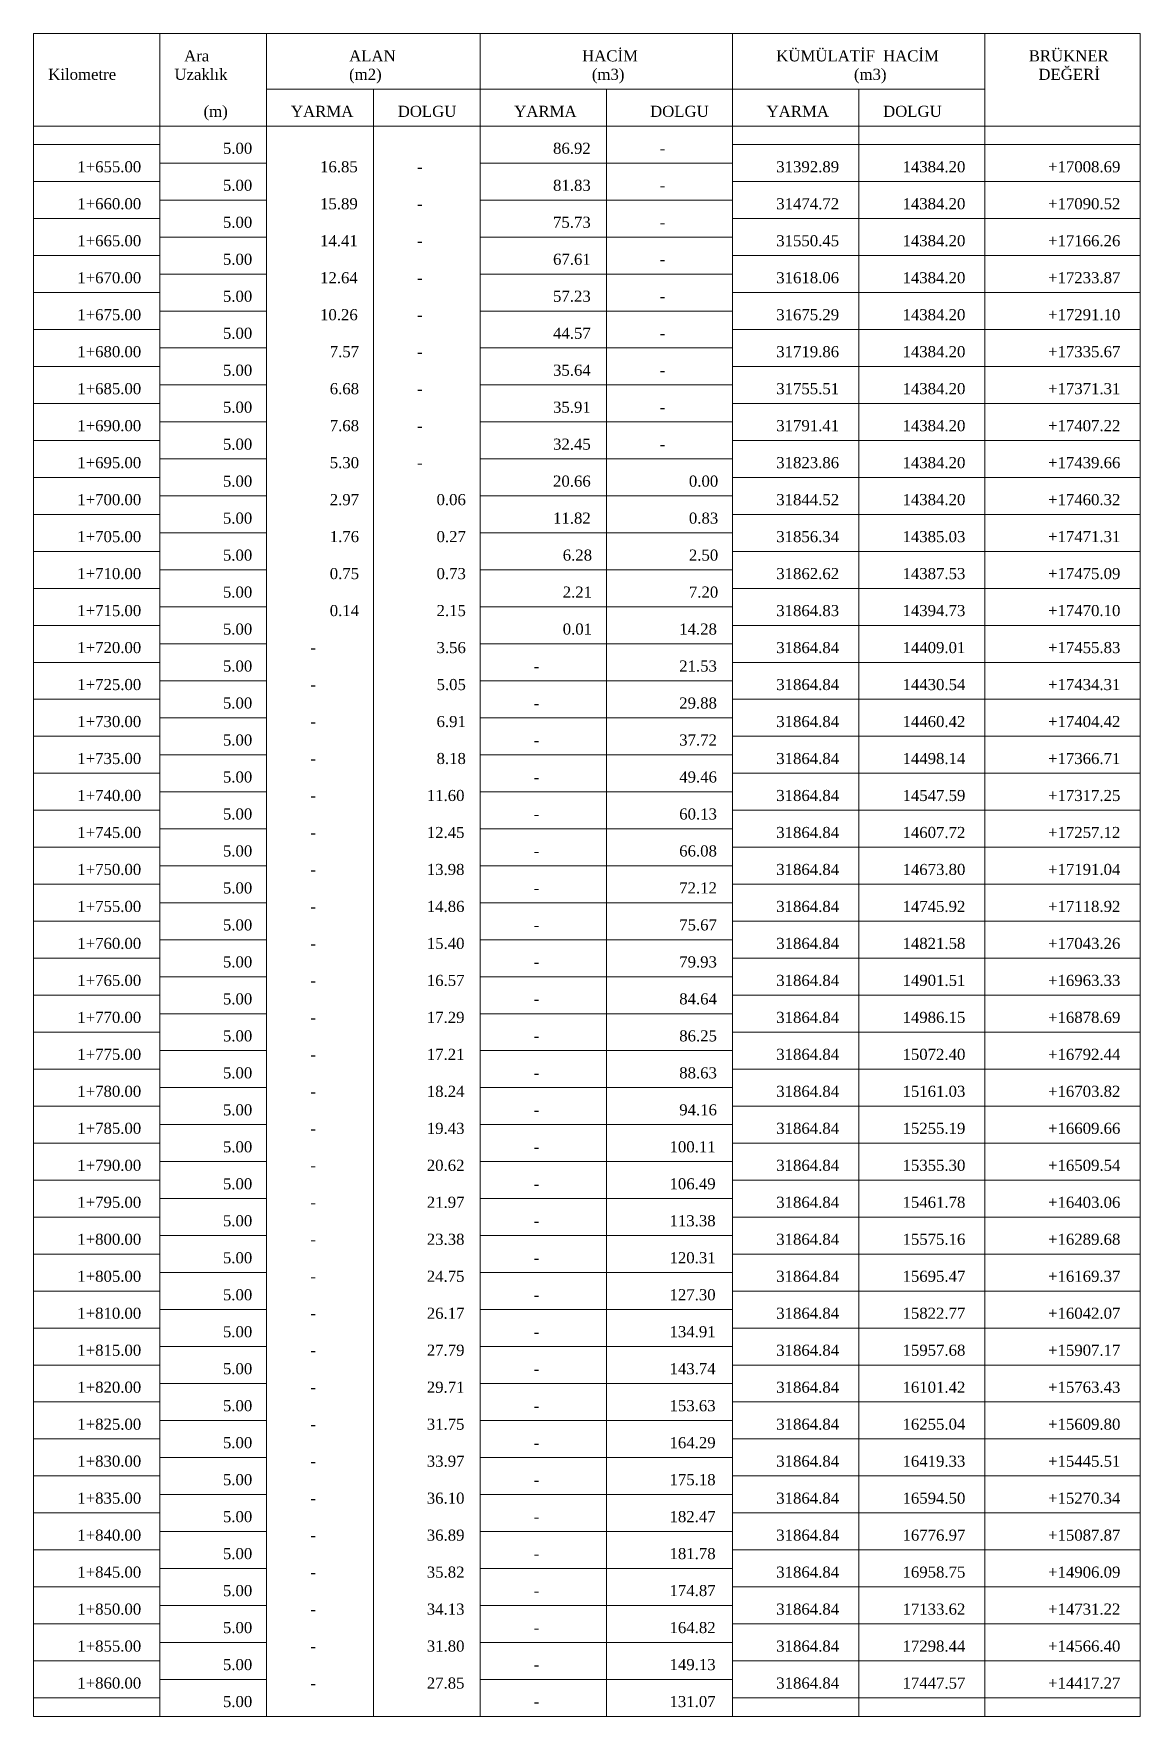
# Model space of a CAD drawing. Header units: metres. Extents: x 478603 to 489313, y 4282657 to 4289463.
# Drawn here: x 487053.9 to 487203.5, y 4283911.4 to 4284138.9 of the extents above; entities that cross this region are included whole.
import ezdxf

# ---------------------------------------------------------------- set-up
doc = ezdxf.new("R2010")
doc.units = ezdxf.units.M
for name, color, linetype, lineweight in [('TB_C', 96, 'Continuous', 0), ('TB_M', 18, 'Continuous', 0), ('TB_R', 1, 'Continuous', 0)]:
    doc.layers.add(name, color=color, linetype=linetype, lineweight=lineweight)
doc.styles.get("Standard").update_dxf_attribs({"font": 'times.ttf'})

msp = doc.modelspace()

# ---------------------------------------------------------------- linework, layer by layer
at = {"layer": 'TB_C'}
for p, q in [((487053.91, 4284138.87), (487203.53, 4284138.87)), ((487053.91, 4284138.87), (487053.91, 4283911.37)), ((487070.97, 4284138.87), (487070.97, 4283911.37)), ((487085.41, 4284138.87), (487085.41, 4283911.37)), ((487114.28, 4284138.87), (487114.28, 4283911.37)), ((487148.41, 4284138.87), (487148.41, 4283911.37)), ((487182.53, 4284138.87), (487182.53, 4283911.37)), ((487203.53, 4284138.87), (487203.53, 4283911.37)), ((487085.41, 4284131.37), (487182.53, 4284131.37)), ((487099.85, 4284131.37), (487099.85, 4283911.37)), ((487131.35, 4284131.37), (487131.35, 4283911.37)), ((487165.47, 4284131.37), (487165.47, 4283911.37)), ((487053.91, 4284126.37), (487203.53, 4284126.37)), ((487053.91, 4284123.87), (487070.97, 4284123.87)), ((487148.41, 4284123.87), (487203.53, 4284123.87)), ((487070.97, 4284121.37), (487085.41, 4284121.37)), ((487114.28, 4284121.37), (487148.41, 4284121.37)), ((487053.91, 4284118.87), (487070.97, 4284118.87)), ((487148.41, 4284118.87), (487203.53, 4284118.87)), ((487070.97, 4284116.37), (487085.41, 4284116.37)), ((487114.28, 4284116.37), (487148.41, 4284116.37)), ((487053.91, 4284113.87), (487070.97, 4284113.87)), ((487148.41, 4284113.87), (487203.53, 4284113.87)), ((487070.97, 4284111.37), (487085.41, 4284111.37)), ((487114.28, 4284111.37), (487148.41, 4284111.37)), ((487053.91, 4284108.87), (487070.97, 4284108.87)), ((487148.41, 4284108.87), (487203.53, 4284108.87)), ((487070.97, 4284106.37), (487085.41, 4284106.37)), ((487114.28, 4284106.37), (487148.41, 4284106.37)), ((487053.91, 4284103.87), (487070.97, 4284103.87)), ((487148.41, 4284103.87), (487203.53, 4284103.87)), ((487070.97, 4284101.37), (487085.41, 4284101.37)), ((487114.28, 4284101.37), (487148.41, 4284101.37)), ((487053.91, 4284098.87), (487070.97, 4284098.87)), ((487148.41, 4284098.87), (487203.53, 4284098.87)), ((487070.97, 4284096.37), (487085.41, 4284096.37)), ((487114.28, 4284096.37), (487148.41, 4284096.37)), ((487053.91, 4284093.87), (487070.97, 4284093.87)), ((487148.41, 4284093.87), (487203.53, 4284093.87)), ((487070.97, 4284091.37), (487085.41, 4284091.37)), ((487114.28, 4284091.37), (487148.41, 4284091.37)), ((487053.91, 4284088.87), (487070.97, 4284088.87)), ((487148.41, 4284088.87), (487203.53, 4284088.87)), ((487070.97, 4284086.37), (487085.41, 4284086.37)), ((487114.28, 4284086.37), (487148.41, 4284086.37)), ((487053.91, 4284083.87), (487070.97, 4284083.87)), ((487148.41, 4284083.87), (487203.53, 4284083.87)), ((487070.97, 4284081.37), (487085.41, 4284081.37)), ((487114.28, 4284081.37), (487148.41, 4284081.37)), ((487053.91, 4284078.87), (487070.97, 4284078.87)), ((487148.41, 4284078.87), (487203.53, 4284078.87)), ((487070.97, 4284076.37), (487085.41, 4284076.37)), ((487114.28, 4284076.37), (487148.41, 4284076.37)), ((487053.91, 4284073.87), (487070.97, 4284073.87)), ((487148.41, 4284073.87), (487203.53, 4284073.87)), ((487070.97, 4284071.37), (487085.41, 4284071.37)), ((487114.28, 4284071.37), (487148.41, 4284071.37)), ((487053.91, 4284068.87), (487070.97, 4284068.87)), ((487148.41, 4284068.87), (487203.53, 4284068.87)), ((487070.97, 4284066.37), (487085.41, 4284066.37)), ((487114.28, 4284066.37), (487148.41, 4284066.37)), ((487053.91, 4284063.87), (487070.97, 4284063.87)), ((487148.41, 4284063.87), (487203.53, 4284063.87)), ((487070.97, 4284061.37), (487085.41, 4284061.37)), ((487114.28, 4284061.37), (487148.41, 4284061.37)), ((487053.91, 4284058.87), (487070.97, 4284058.87)), ((487148.41, 4284058.87), (487203.53, 4284058.87)), ((487070.97, 4284056.37), (487085.41, 4284056.37)), ((487114.28, 4284056.37), (487148.41, 4284056.37)), ((487053.91, 4284053.87), (487070.97, 4284053.87)), ((487148.41, 4284053.87), (487203.53, 4284053.87)), ((487070.97, 4284051.37), (487085.41, 4284051.37)), ((487114.28, 4284051.37), (487148.41, 4284051.37)), ((487053.91, 4284048.87), (487070.97, 4284048.87)), ((487148.41, 4284048.87), (487203.53, 4284048.87)), ((487070.97, 4284046.37), (487085.41, 4284046.37)), ((487114.28, 4284046.37), (487148.41, 4284046.37)), ((487053.91, 4284043.87), (487070.97, 4284043.87)), ((487148.41, 4284043.87), (487203.53, 4284043.87)), ((487070.97, 4284041.37), (487085.41, 4284041.37)), ((487114.28, 4284041.37), (487148.41, 4284041.37)), ((487053.91, 4284038.87), (487070.97, 4284038.87)), ((487148.41, 4284038.87), (487203.53, 4284038.87)), ((487070.97, 4284036.37), (487085.41, 4284036.37)), ((487114.28, 4284036.37), (487148.41, 4284036.37)), ((487053.91, 4284033.87), (487070.97, 4284033.87)), ((487148.41, 4284033.87), (487203.53, 4284033.87)), ((487070.97, 4284031.37), (487085.41, 4284031.37)), ((487114.28, 4284031.37), (487148.41, 4284031.37)), ((487053.91, 4284028.87), (487070.97, 4284028.87)), ((487148.41, 4284028.87), (487203.53, 4284028.87)), ((487070.97, 4284026.37), (487085.41, 4284026.37)), ((487114.28, 4284026.37), (487148.41, 4284026.37)), ((487053.91, 4284023.87), (487070.97, 4284023.87)), ((487148.41, 4284023.87), (487203.53, 4284023.87)), ((487070.97, 4284021.37), (487085.41, 4284021.37)), ((487114.28, 4284021.37), (487148.41, 4284021.37)), ((487053.91, 4284018.87), (487070.97, 4284018.87)), ((487148.41, 4284018.87), (487203.53, 4284018.87)), ((487070.97, 4284016.37), (487085.41, 4284016.37)), ((487114.28, 4284016.37), (487148.41, 4284016.37)), ((487053.91, 4284013.87), (487070.97, 4284013.87)), ((487148.41, 4284013.87), (487203.53, 4284013.87)), ((487070.97, 4284011.37), (487085.41, 4284011.37)), ((487114.28, 4284011.37), (487148.41, 4284011.37)), ((487053.91, 4284008.87), (487070.97, 4284008.87)), ((487148.41, 4284008.87), (487203.53, 4284008.87)), ((487070.97, 4284006.37), (487085.41, 4284006.37)), ((487114.28, 4284006.37), (487148.41, 4284006.37)), ((487053.91, 4284003.87), (487070.97, 4284003.87)), ((487148.41, 4284003.87), (487203.53, 4284003.87)), ((487070.97, 4284001.37), (487085.41, 4284001.37)), ((487114.28, 4284001.37), (487148.41, 4284001.37)), ((487053.91, 4283998.87), (487070.97, 4283998.87)), ((487148.41, 4283998.87), (487203.53, 4283998.87)), ((487070.97, 4283996.37), (487085.41, 4283996.37)), ((487114.28, 4283996.37), (487148.41, 4283996.37)), ((487053.91, 4283993.87), (487070.97, 4283993.87)), ((487148.41, 4283993.87), (487203.53, 4283993.87)), ((487070.97, 4283991.37), (487085.41, 4283991.37)), ((487114.28, 4283991.37), (487148.41, 4283991.37)), ((487053.91, 4283988.87), (487070.97, 4283988.87)), ((487148.41, 4283988.87), (487203.53, 4283988.87)), ((487070.97, 4283986.37), (487085.41, 4283986.37)), ((487114.28, 4283986.37), (487148.41, 4283986.37)), ((487053.91, 4283983.87), (487070.97, 4283983.87)), ((487148.41, 4283983.87), (487203.53, 4283983.87)), ((487070.97, 4283981.37), (487085.41, 4283981.37)), ((487114.28, 4283981.37), (487148.41, 4283981.37)), ((487053.91, 4283978.87), (487070.97, 4283978.87)), ((487148.41, 4283978.87), (487203.53, 4283978.87)), ((487070.97, 4283976.37), (487085.41, 4283976.37)), ((487114.28, 4283976.37), (487148.41, 4283976.37)), ((487053.91, 4283973.87), (487070.97, 4283973.87)), ((487148.41, 4283973.87), (487203.53, 4283973.87)), ((487070.97, 4283971.37), (487085.41, 4283971.37)), ((487114.28, 4283971.37), (487148.41, 4283971.37)), ((487053.91, 4283968.87), (487070.97, 4283968.87)), ((487148.41, 4283968.87), (487203.53, 4283968.87)), ((487070.97, 4283966.37), (487085.41, 4283966.37)), ((487114.28, 4283966.37), (487148.41, 4283966.37)), ((487053.91, 4283963.87), (487070.97, 4283963.87)), ((487148.41, 4283963.87), (487203.53, 4283963.87)), ((487070.97, 4283961.37), (487085.41, 4283961.37)), ((487114.28, 4283961.37), (487148.41, 4283961.37)), ((487053.91, 4283958.87), (487070.97, 4283958.87)), ((487148.41, 4283958.87), (487203.53, 4283958.87)), ((487070.97, 4283956.37), (487085.41, 4283956.37)), ((487114.28, 4283956.37), (487148.41, 4283956.37)), ((487053.91, 4283953.87), (487070.97, 4283953.87)), ((487148.41, 4283953.87), (487203.53, 4283953.87)), ((487070.97, 4283951.37), (487085.41, 4283951.37)), ((487114.28, 4283951.37), (487148.41, 4283951.37)), ((487053.91, 4283948.87), (487070.97, 4283948.87)), ((487148.41, 4283948.87), (487203.53, 4283948.87)), ((487070.97, 4283946.37), (487085.41, 4283946.37)), ((487114.28, 4283946.37), (487148.41, 4283946.37)), ((487053.91, 4283943.87), (487070.97, 4283943.87)), ((487148.41, 4283943.87), (487203.53, 4283943.87)), ((487070.97, 4283941.37), (487085.41, 4283941.37)), ((487114.28, 4283941.37), (487148.41, 4283941.37)), ((487053.91, 4283938.87), (487070.97, 4283938.87)), ((487148.41, 4283938.87), (487203.53, 4283938.87)), ((487070.97, 4283936.37), (487085.41, 4283936.37)), ((487114.28, 4283936.37), (487148.41, 4283936.37)), ((487053.91, 4283933.87), (487070.97, 4283933.87)), ((487148.41, 4283933.87), (487203.53, 4283933.87)), ((487070.97, 4283931.37), (487085.41, 4283931.37)), ((487114.28, 4283931.37), (487148.41, 4283931.37)), ((487053.91, 4283928.87), (487070.97, 4283928.87)), ((487148.41, 4283928.87), (487203.53, 4283928.87)), ((487070.97, 4283926.37), (487085.41, 4283926.37)), ((487114.28, 4283926.37), (487148.41, 4283926.37)), ((487053.91, 4283923.87), (487070.97, 4283923.87)), ((487148.41, 4283923.87), (487203.53, 4283923.87)), ((487070.97, 4283921.37), (487085.41, 4283921.37)), ((487114.28, 4283921.37), (487148.41, 4283921.37)), ((487053.91, 4283918.87), (487070.97, 4283918.87)), ((487148.41, 4283918.87), (487203.53, 4283918.87)), ((487070.97, 4283916.37), (487085.41, 4283916.37)), ((487114.28, 4283916.37), (487148.41, 4283916.37)), ((487053.91, 4283913.87), (487070.97, 4283913.87)), ((487148.41, 4283913.87), (487203.53, 4283913.87)), ((487053.91, 4283911.37), (487203.53, 4283911.37))]:
    msp.add_line(p, q, dxfattribs=at)

# ---------------------------------------------------------------- texts
at = {"layer": 'TB_M'}
for s, p in [('HACİM', (487128.06, 4284135.12)), ('KÜMÜLATİF', (487154.31, 4284135.12)), ('HACİM', (487168.75, 4284135.12)), ('BRÜKNER', (487188.44, 4284135.12)), ('Ara', (487074.25, 4284135.12)), ('ALAN', (487096.56, 4284135.12)), ('DEĞERİ', (487189.75, 4284132.62)), ('Kilometre', (487055.88, 4284132.62)), ('Uzaklık', (487072.94, 4284132.62)), ('(m2)', (487096.56, 4284132.62)), ('(m3)', (487129.38, 4284132.62)), ('(m3)', (487164.81, 4284132.62)), ('(m)', (487076.88, 4284127.62)), ('YARMA', (487088.69, 4284127.62)), ('DOLGU', (487103.13, 4284127.62)), ('YARMA', (487118.88, 4284127.62)), ('DOLGU', (487137.25, 4284127.62)), ('YARMA', (487153, 4284127.62)), ('DOLGU', (487168.75, 4284127.62)), ('-', (487138.56, 4284122.62)), ('1+655.00', (487059.81, 4284120.12)), ('-', (487105.75, 4284120.12)), ('1+660.00', (487059.81, 4284115.12)), ('-', (487138.56, 4284117.62)), ('-', (487105.75, 4284115.12)), ('-', (487138.56, 4284112.62)), ('1+665.00', (487059.81, 4284110.12)), ('-', (487105.75, 4284110.12)), ('-', (487138.56, 4284107.62)), ('1+670.00', (487059.81, 4284105.12)), ('-', (487105.75, 4284105.12)), ('-', (487138.56, 4284102.62)), ('1+675.00', (487059.81, 4284100.12)), ('-', (487105.75, 4284100.12)), ('-', (487138.56, 4284097.62)), ('1+680.00', (487059.81, 4284095.12)), ('-', (487105.75, 4284095.12)), ('1+685.00', (487059.81, 4284090.12)), ('-', (487138.56, 4284092.62)), ('-', (487105.75, 4284090.12)), ('1+690.00', (487059.81, 4284085.12)), ('-', (487138.56, 4284087.62)), ('-', (487105.75, 4284085.12)), ('-', (487138.56, 4284082.62)), ('1+695.00', (487059.81, 4284080.12)), ('-', (487105.75, 4284080.12)), ('1+700.00', (487059.81, 4284075.12)), ('1+705.00', (487059.81, 4284070.12)), ('1+710.00', (487059.81, 4284065.12)), ('1+715.00', (487059.81, 4284060.12)), ('1+720.00', (487059.81, 4284055.12)), ('-', (487091.31, 4284055.12)), ('-', (487121.5, 4284052.62)), ('1+725.00', (487059.81, 4284050.12)), ('-', (487091.31, 4284050.12)), ('-', (487121.5, 4284047.62)), ('1+730.00', (487059.81, 4284045.12)), ('-', (487091.31, 4284045.12)), ('1+735.00', (487059.81, 4284040.12)), ('-', (487121.5, 4284042.62)), ('-', (487091.31, 4284040.12)), ('1+740.00', (487059.81, 4284035.12)), ('-', (487121.5, 4284037.62)), ('-', (487091.31, 4284035.12)), ('-', (487121.5, 4284032.62)), ('1+745.00', (487059.81, 4284030.12)), ('-', (487091.31, 4284030.12)), ('-', (487121.5, 4284027.62)), ('1+750.00', (487059.81, 4284025.12)), ('-', (487091.31, 4284025.12)), ('-', (487121.5, 4284022.62)), ('1+755.00', (487059.81, 4284020.12)), ('-', (487091.31, 4284020.12)), ('1+760.00', (487059.81, 4284015.12)), ('-', (487121.5, 4284017.62)), ('-', (487091.31, 4284015.12)), ('1+765.00', (487059.81, 4284010.12)), ('-', (487121.5, 4284012.62)), ('-', (487091.31, 4284010.12)), ('-', (487121.5, 4284007.62)), ('1+770.00', (487059.81, 4284005.12)), ('-', (487091.31, 4284005.12)), ('-', (487121.5, 4284002.62)), ('1+775.00', (487059.81, 4284000.12)), ('-', (487091.31, 4284000.12)), ('-', (487121.5, 4283997.62)), ('1+780.00', (487059.81, 4283995.12)), ('-', (487091.31, 4283995.12)), ('1+785.00', (487059.81, 4283990.12)), ('-', (487121.5, 4283992.62)), ('-', (487091.31, 4283990.12)), ('1+790.00', (487059.81, 4283985.12)), ('-', (487121.5, 4283987.62)), ('-', (487091.31, 4283985.12)), ('-', (487121.5, 4283982.62)), ('1+795.00', (487059.81, 4283980.12)), ('-', (487091.31, 4283980.12)), ('-', (487121.5, 4283977.62)), ('1+800.00', (487059.81, 4283975.12)), ('-', (487091.31, 4283975.12)), ('-', (487121.5, 4283972.62)), ('1+805.00', (487059.81, 4283970.12)), ('-', (487091.31, 4283970.12)), ('1+810.00', (487059.81, 4283965.12)), ('-', (487121.5, 4283967.62)), ('-', (487091.31, 4283965.12)), ('1+815.00', (487059.81, 4283960.12)), ('-', (487121.5, 4283962.62)), ('-', (487091.31, 4283960.12)), ('-', (487121.5, 4283957.62)), ('1+820.00', (487059.81, 4283955.12)), ('-', (487091.31, 4283955.12)), ('-', (487121.5, 4283952.62)), ('1+825.00', (487059.81, 4283950.12)), ('-', (487091.31, 4283950.12)), ('-', (487121.5, 4283947.62)), ('1+830.00', (487059.81, 4283945.12)), ('-', (487091.31, 4283945.12)), ('1+835.00', (487059.81, 4283940.12)), ('-', (487121.5, 4283942.62)), ('-', (487091.31, 4283940.12)), ('1+840.00', (487059.81, 4283935.12)), ('-', (487121.5, 4283937.62)), ('-', (487091.31, 4283935.12)), ('-', (487121.5, 4283932.62)), ('1+845.00', (487059.81, 4283930.12)), ('-', (487091.31, 4283930.12)), ('-', (487121.5, 4283927.62)), ('1+850.00', (487059.81, 4283925.12)), ('-', (487091.31, 4283925.12)), ('-', (487121.5, 4283922.62)), ('1+855.00', (487059.81, 4283920.12)), ('-', (487091.31, 4283920.12)), ('1+860.00', (487059.81, 4283915.12)), ('-', (487121.5, 4283917.62)), ('-', (487091.31, 4283915.12)), ('-', (487121.5, 4283912.62))]:
    msp.add_text(s, height=1.5, dxfattribs=at).set_placement(p)
at = {"layer": 'TB_R'}
for s, p in [('5.00', (487079.5, 4284122.62)), ('86.92', (487124.13, 4284122.62)), ('16.85', (487092.63, 4284120.12)), ('31392.89', (487154.31, 4284120.12)), ('14384.20', (487171.38, 4284120.12)), ('+17008.69', (487191.06, 4284120.12)), ('5.00', (487079.5, 4284117.62)), ('81.83', (487124.13, 4284117.62)), ('15.89', (487092.63, 4284115.12)), ('31474.72', (487154.31, 4284115.12)), ('14384.20', (487171.38, 4284115.12)), ('+17090.52', (487191.06, 4284115.12)), ('5.00', (487079.5, 4284112.62)), ('75.73', (487124.13, 4284112.62)), ('14.41', (487092.63, 4284110.12)), ('31550.45', (487154.31, 4284110.12)), ('14384.20', (487171.38, 4284110.12)), ('+17166.26', (487191.06, 4284110.12)), ('5.00', (487079.5, 4284107.62)), ('67.61', (487124.13, 4284107.62)), ('12.64', (487092.63, 4284105.12)), ('31618.06', (487154.31, 4284105.12)), ('14384.20', (487171.38, 4284105.12)), ('+17233.87', (487191.06, 4284105.12)), ('5.00', (487079.5, 4284102.62)), ('57.23', (487124.13, 4284102.62)), ('10.26', (487092.63, 4284100.12)), ('31675.29', (487154.31, 4284100.12)), ('14384.20', (487171.38, 4284100.12)), ('+17291.10', (487191.06, 4284100.12)), ('5.00', (487079.5, 4284097.62)), ('44.57', (487124.13, 4284097.62)), ('7.57', (487093.94, 4284095.12)), ('31719.86', (487154.31, 4284095.12)), ('14384.20', (487171.38, 4284095.12)), ('+17335.67', (487191.06, 4284095.12)), ('5.00', (487079.5, 4284092.62)), ('35.64', (487124.13, 4284092.62)), ('6.68', (487093.94, 4284090.12)), ('31755.51', (487154.31, 4284090.12)), ('14384.20', (487171.38, 4284090.12)), ('+17371.31', (487191.06, 4284090.12)), ('5.00', (487079.5, 4284087.62)), ('35.91', (487124.13, 4284087.62)), ('7.68', (487093.94, 4284085.12)), ('31791.41', (487154.31, 4284085.12)), ('14384.20', (487171.38, 4284085.12)), ('+17407.22', (487191.06, 4284085.12)), ('5.00', (487079.5, 4284082.62)), ('32.45', (487124.13, 4284082.62)), ('5.30', (487093.94, 4284080.12)), ('31823.86', (487154.31, 4284080.12)), ('14384.20', (487171.38, 4284080.12)), ('+17439.66', (487191.06, 4284080.12)), ('5.00', (487079.5, 4284077.62)), ('20.66', (487124.13, 4284077.62)), ('0.00', (487142.5, 4284077.62)), ('2.97', (487093.94, 4284075.12)), ('0.06', (487108.38, 4284075.12)), ('31844.52', (487154.31, 4284075.12)), ('14384.20', (487171.38, 4284075.12)), ('+17460.32', (487191.06, 4284075.12)), ('5.00', (487079.5, 4284072.62)), ('11.82', (487124.13, 4284072.62)), ('0.83', (487142.5, 4284072.62)), ('1.76', (487093.94, 4284070.12)), ('0.27', (487108.38, 4284070.12)), ('31856.34', (487154.31, 4284070.12)), ('14385.03', (487171.38, 4284070.12)), ('+17471.31', (487191.06, 4284070.12)), ('5.00', (487079.5, 4284067.62)), ('6.28', (487125.44, 4284067.62)), ('2.50', (487142.5, 4284067.62)), ('0.75', (487093.94, 4284065.12)), ('0.73', (487108.38, 4284065.12)), ('31862.62', (487154.31, 4284065.12)), ('14387.53', (487171.38, 4284065.12)), ('+17475.09', (487191.06, 4284065.12)), ('5.00', (487079.5, 4284062.62)), ('2.21', (487125.44, 4284062.62)), ('7.20', (487142.5, 4284062.62)), ('0.14', (487093.94, 4284060.12)), ('2.15', (487108.38, 4284060.12)), ('31864.83', (487154.31, 4284060.12)), ('14394.73', (487171.38, 4284060.12)), ('+17470.10', (487191.06, 4284060.12)), ('5.00', (487079.5, 4284057.62)), ('0.01', (487125.44, 4284057.62)), ('14.28', (487141.19, 4284057.62)), ('3.56', (487108.38, 4284055.12)), ('31864.84', (487154.31, 4284055.12)), ('14409.01', (487171.38, 4284055.12)), ('+17455.83', (487191.06, 4284055.12)), ('5.00', (487079.5, 4284052.62)), ('21.53', (487141.19, 4284052.62)), ('5.05', (487108.38, 4284050.12)), ('31864.84', (487154.31, 4284050.12)), ('14430.54', (487171.38, 4284050.12)), ('+17434.31', (487191.06, 4284050.12)), ('5.00', (487079.5, 4284047.62)), ('29.88', (487141.19, 4284047.62)), ('6.91', (487108.38, 4284045.12)), ('31864.84', (487154.31, 4284045.12)), ('14460.42', (487171.38, 4284045.12)), ('+17404.42', (487191.06, 4284045.12)), ('5.00', (487079.5, 4284042.62)), ('37.72', (487141.19, 4284042.62)), ('8.18', (487108.38, 4284040.12)), ('31864.84', (487154.31, 4284040.12)), ('14498.14', (487171.38, 4284040.12)), ('+17366.71', (487191.06, 4284040.12)), ('5.00', (487079.5, 4284037.62)), ('49.46', (487141.19, 4284037.62)), ('11.60', (487107.06, 4284035.12)), ('31864.84', (487154.31, 4284035.12)), ('14547.59', (487171.38, 4284035.12)), ('+17317.25', (487191.06, 4284035.12)), ('5.00', (487079.5, 4284032.62)), ('60.13', (487141.19, 4284032.62)), ('12.45', (487107.06, 4284030.12)), ('31864.84', (487154.31, 4284030.12)), ('14607.72', (487171.38, 4284030.12)), ('+17257.12', (487191.06, 4284030.12)), ('5.00', (487079.5, 4284027.62)), ('66.08', (487141.19, 4284027.62)), ('13.98', (487107.06, 4284025.12)), ('31864.84', (487154.31, 4284025.12)), ('14673.80', (487171.38, 4284025.12)), ('+17191.04', (487191.06, 4284025.12)), ('5.00', (487079.5, 4284022.62)), ('72.12', (487141.19, 4284022.62)), ('14.86', (487107.06, 4284020.12)), ('31864.84', (487154.31, 4284020.12)), ('14745.92', (487171.38, 4284020.12)), ('+17118.92', (487191.06, 4284020.12)), ('5.00', (487079.5, 4284017.62)), ('75.67', (487141.19, 4284017.62)), ('15.40', (487107.06, 4284015.12)), ('31864.84', (487154.31, 4284015.12)), ('14821.58', (487171.38, 4284015.12)), ('+17043.26', (487191.06, 4284015.12)), ('5.00', (487079.5, 4284012.62)), ('79.93', (487141.19, 4284012.62)), ('16.57', (487107.06, 4284010.12)), ('31864.84', (487154.31, 4284010.12)), ('14901.51', (487171.38, 4284010.12)), ('+16963.33', (487191.06, 4284010.12)), ('5.00', (487079.5, 4284007.62)), ('84.64', (487141.19, 4284007.62)), ('17.29', (487107.06, 4284005.12)), ('31864.84', (487154.31, 4284005.12)), ('14986.15', (487171.38, 4284005.12)), ('+16878.69', (487191.06, 4284005.12)), ('5.00', (487079.5, 4284002.62)), ('86.25', (487141.19, 4284002.62)), ('17.21', (487107.06, 4284000.12)), ('31864.84', (487154.31, 4284000.12)), ('15072.40', (487171.38, 4284000.12)), ('+16792.44', (487191.06, 4284000.12)), ('5.00', (487079.5, 4283997.62)), ('88.63', (487141.19, 4283997.62)), ('18.24', (487107.06, 4283995.12)), ('31864.84', (487154.31, 4283995.12)), ('15161.03', (487171.38, 4283995.12)), ('+16703.82', (487191.06, 4283995.12)), ('5.00', (487079.5, 4283992.62)), ('94.16', (487141.19, 4283992.62)), ('19.43', (487107.06, 4283990.12)), ('31864.84', (487154.31, 4283990.12)), ('15255.19', (487171.38, 4283990.12)), ('+16609.66', (487191.06, 4283990.12)), ('5.00', (487079.5, 4283987.62)), ('100.11', (487139.88, 4283987.62)), ('20.62', (487107.06, 4283985.12)), ('31864.84', (487154.31, 4283985.12)), ('15355.30', (487171.38, 4283985.12)), ('+16509.54', (487191.06, 4283985.12)), ('5.00', (487079.5, 4283982.62)), ('106.49', (487139.88, 4283982.62)), ('21.97', (487107.06, 4283980.12)), ('31864.84', (487154.31, 4283980.12)), ('15461.78', (487171.38, 4283980.12)), ('+16403.06', (487191.06, 4283980.12)), ('5.00', (487079.5, 4283977.62)), ('113.38', (487139.88, 4283977.62)), ('23.38', (487107.06, 4283975.12)), ('31864.84', (487154.31, 4283975.12)), ('15575.16', (487171.38, 4283975.12)), ('+16289.68', (487191.06, 4283975.12)), ('5.00', (487079.5, 4283972.62)), ('120.31', (487139.88, 4283972.62)), ('24.75', (487107.06, 4283970.12)), ('31864.84', (487154.31, 4283970.12)), ('15695.47', (487171.38, 4283970.12)), ('+16169.37', (487191.06, 4283970.12)), ('5.00', (487079.5, 4283967.62)), ('127.30', (487139.88, 4283967.62)), ('26.17', (487107.06, 4283965.12)), ('31864.84', (487154.31, 4283965.12)), ('15822.77', (487171.38, 4283965.12)), ('+16042.07', (487191.06, 4283965.12)), ('5.00', (487079.5, 4283962.62)), ('134.91', (487139.88, 4283962.62)), ('27.79', (487107.06, 4283960.12)), ('31864.84', (487154.31, 4283960.12)), ('15957.68', (487171.38, 4283960.12)), ('+15907.17', (487191.06, 4283960.12)), ('5.00', (487079.5, 4283957.62)), ('143.74', (487139.88, 4283957.62)), ('29.71', (487107.06, 4283955.12)), ('31864.84', (487154.31, 4283955.12)), ('16101.42', (487171.38, 4283955.12)), ('+15763.43', (487191.06, 4283955.12)), ('5.00', (487079.5, 4283952.62)), ('153.63', (487139.88, 4283952.62)), ('31.75', (487107.06, 4283950.12)), ('31864.84', (487154.31, 4283950.12)), ('16255.04', (487171.38, 4283950.12)), ('+15609.80', (487191.06, 4283950.12)), ('5.00', (487079.5, 4283947.62)), ('164.29', (487139.88, 4283947.62)), ('33.97', (487107.06, 4283945.12)), ('31864.84', (487154.31, 4283945.12)), ('16419.33', (487171.38, 4283945.12)), ('+15445.51', (487191.06, 4283945.12)), ('5.00', (487079.5, 4283942.62)), ('175.18', (487139.88, 4283942.62)), ('36.10', (487107.06, 4283940.12)), ('31864.84', (487154.31, 4283940.12)), ('16594.50', (487171.38, 4283940.12)), ('+15270.34', (487191.06, 4283940.12)), ('5.00', (487079.5, 4283937.62)), ('182.47', (487139.88, 4283937.62)), ('36.89', (487107.06, 4283935.12)), ('31864.84', (487154.31, 4283935.12)), ('16776.97', (487171.38, 4283935.12)), ('+15087.87', (487191.06, 4283935.12)), ('5.00', (487079.5, 4283932.62)), ('181.78', (487139.88, 4283932.62)), ('35.82', (487107.06, 4283930.12)), ('31864.84', (487154.31, 4283930.12)), ('16958.75', (487171.38, 4283930.12)), ('+14906.09', (487191.06, 4283930.12)), ('5.00', (487079.5, 4283927.62)), ('174.87', (487139.88, 4283927.62)), ('34.13', (487107.06, 4283925.12)), ('31864.84', (487154.31, 4283925.12)), ('17133.62', (487171.38, 4283925.12)), ('+14731.22', (487191.06, 4283925.12)), ('5.00', (487079.5, 4283922.62)), ('164.82', (487139.88, 4283922.62)), ('31.80', (487107.06, 4283920.12)), ('31864.84', (487154.31, 4283920.12)), ('17298.44', (487171.38, 4283920.12)), ('+14566.40', (487191.06, 4283920.12)), ('5.00', (487079.5, 4283917.62)), ('149.13', (487139.88, 4283917.62)), ('27.85', (487107.06, 4283915.12)), ('31864.84', (487154.31, 4283915.12)), ('17447.57', (487171.38, 4283915.12)), ('+14417.27', (487191.06, 4283915.12)), ('5.00', (487079.5, 4283912.62)), ('131.07', (487139.88, 4283912.62))]:
    msp.add_text(s, height=1.5, dxfattribs=at).set_placement(p)

doc.saveas('drawing.dxf')
